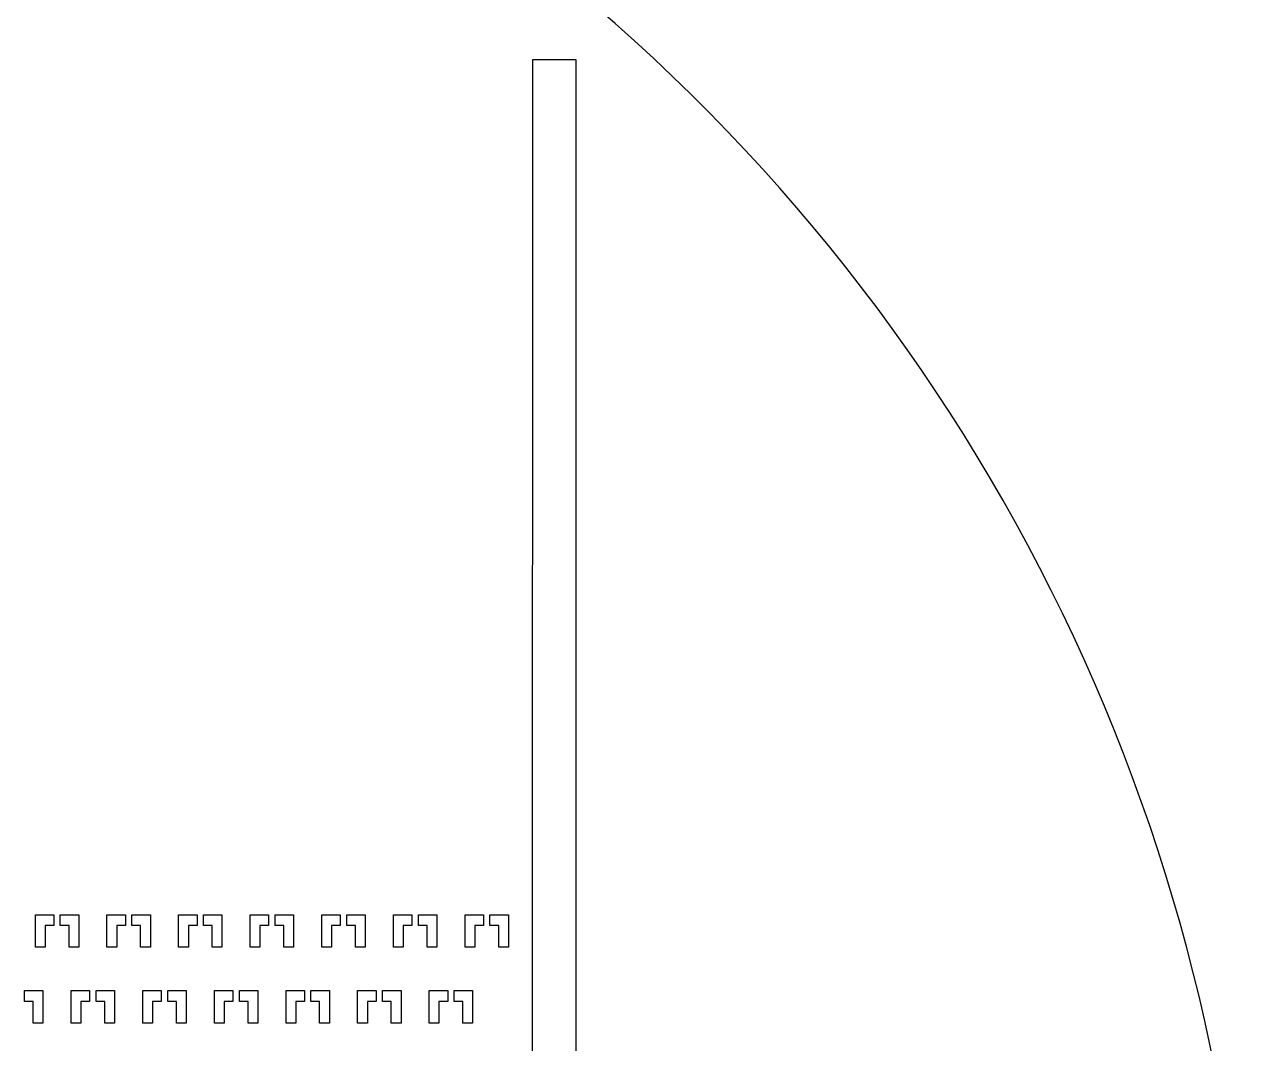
# Model space of a CAD drawing. Header units: millimetres. Extents: x -7034 to 79830, y 8588 to 102980.
# Drawn here: x 36402 to 42051, y 82594 to 87289 of the extents above; entities that cross this region are included whole.
import ezdxf

# ---------------------------------------------------------------- set-up
doc = ezdxf.new("R2010")
doc.units = ezdxf.units.MM
doc.layers.add('Layer-2', color=3, linetype='Continuous')

msp = doc.modelspace()

# ---------------------------------------------------------------- linework, layer by layer
at = {"layer": 'Layer-2'}
for p, q in [((38741.6, 74199.6), (38743.6, 87127.7)), ((38743.6, 87127.7), (38941.6, 87127.7)), ((38941.6, 87127.7), (38941.6, 74199.6)), ((36451.7, 83037.4), (36451.7, 83187.4)), ((36451.7, 83187.4), (36536.7, 83187.4)), ((36536.7, 83187.4), (36536.7, 83137.4)), ((36566.7, 83137.4), (36566.7, 83187.4)), ((36566.7, 83187.4), (36651.7, 83187.4)), ((36651.7, 83187.4), (36651.7, 83037.4)), ((36781.7, 83037.4), (36781.7, 83187.4)), ((36781.7, 83187.4), (36866.7, 83187.4)), ((36866.7, 83187.4), (36866.7, 83137.4)), ((36896.7, 83137.4), (36896.7, 83187.4)), ((36896.7, 83187.4), (36981.7, 83187.4)), ((36981.7, 83187.4), (36981.7, 83037.4)), ((37111.7, 83037.4), (37111.7, 83187.4)), ((37111.7, 83187.4), (37196.7, 83187.4)), ((37196.7, 83187.4), (37196.7, 83137.4)), ((37226.7, 83137.4), (37226.7, 83187.4)), ((37226.7, 83187.4), (37311.7, 83187.4)), ((37311.7, 83187.4), (37311.7, 83037.4)), ((37441.7, 83037.4), (37441.7, 83187.4)), ((37441.7, 83187.4), (37526.7, 83187.4)), ((37526.7, 83187.4), (37526.7, 83137.4)), ((37556.7, 83137.4), (37556.7, 83187.4)), ((37556.7, 83187.4), (37641.7, 83187.4)), ((37641.7, 83187.4), (37641.7, 83037.4)), ((37771.7, 83037.4), (37771.7, 83187.4)), ((37771.7, 83187.4), (37856.7, 83187.4)), ((37856.7, 83187.4), (37856.7, 83137.4)), ((37886.7, 83137.4), (37886.7, 83187.4)), ((37886.7, 83187.4), (37971.7, 83187.4)), ((37971.7, 83187.4), (37971.7, 83037.4)), ((38101.7, 83037.4), (38101.7, 83187.4)), ((38101.7, 83187.4), (38186.7, 83187.4)), ((38186.7, 83187.4), (38186.7, 83137.4)), ((38216.7, 83137.4), (38216.7, 83187.4)), ((38216.7, 83187.4), (38301.7, 83187.4)), ((38301.7, 83187.4), (38301.7, 83037.4)), ((38431.7, 83037.4), (38431.7, 83187.4)), ((38431.7, 83187.4), (38516.7, 83187.4)), ((38516.7, 83187.4), (38516.7, 83137.4)), ((38546.7, 83137.4), (38546.7, 83187.4)), ((38546.7, 83187.4), (38631.7, 83187.4)), ((38631.7, 83187.4), (38631.7, 83037.4)), ((36536.7, 83137.4), (36496.7, 83137.4)), ((36496.7, 83137.4), (36496.7, 83037.4)), ((36606.7, 83137.4), (36566.7, 83137.4)), ((36606.7, 83037.4), (36606.7, 83137.4)), ((36866.7, 83137.4), (36826.7, 83137.4)), ((36826.7, 83137.4), (36826.7, 83037.4)), ((36936.7, 83137.4), (36896.7, 83137.4)), ((36936.7, 83037.4), (36936.7, 83137.4)), ((37196.7, 83137.4), (37156.7, 83137.4)), ((37156.7, 83137.4), (37156.7, 83037.4)), ((37266.7, 83137.4), (37226.7, 83137.4)), ((37266.7, 83037.4), (37266.7, 83137.4)), ((37526.7, 83137.4), (37486.7, 83137.4)), ((37486.7, 83137.4), (37486.7, 83037.4)), ((37596.7, 83137.4), (37556.7, 83137.4)), ((37596.7, 83037.4), (37596.7, 83137.4)), ((37856.7, 83137.4), (37816.7, 83137.4)), ((37816.7, 83137.4), (37816.7, 83037.4)), ((37926.7, 83137.4), (37886.7, 83137.4)), ((37926.7, 83037.4), (37926.7, 83137.4)), ((38186.7, 83137.4), (38146.7, 83137.4)), ((38146.7, 83137.4), (38146.7, 83037.4)), ((38256.7, 83137.4), (38216.7, 83137.4)), ((38256.7, 83037.4), (38256.7, 83137.4)), ((38516.7, 83137.4), (38476.7, 83137.4)), ((38476.7, 83137.4), (38476.7, 83037.4)), ((38586.7, 83137.4), (38546.7, 83137.4)), ((38586.7, 83037.4), (38586.7, 83137.4)), ((36496.7, 83037.4), (36451.7, 83037.4)), ((36651.7, 83037.4), (36606.7, 83037.4)), ((36826.7, 83037.4), (36781.7, 83037.4)), ((36981.7, 83037.4), (36936.7, 83037.4)), ((37156.7, 83037.4), (37111.7, 83037.4)), ((37311.7, 83037.4), (37266.7, 83037.4)), ((37486.7, 83037.4), (37441.7, 83037.4)), ((37641.7, 83037.4), (37596.7, 83037.4)), ((37816.7, 83037.4), (37771.7, 83037.4)), ((37971.7, 83037.4), (37926.7, 83037.4)), ((38146.7, 83037.4), (38101.7, 83037.4)), ((38301.7, 83037.4), (38256.7, 83037.4)), ((38476.7, 83037.4), (38431.7, 83037.4)), ((38631.7, 83037.4), (38586.7, 83037.4)), ((36401.7, 82787.4), (36401.7, 82837.4)), ((36401.7, 82837.4), (36486.7, 82837.4)), ((36486.7, 82837.4), (36486.7, 82687.4)), ((36616.7, 82687.4), (36616.7, 82837.4)), ((36616.7, 82837.4), (36701.7, 82837.4)), ((36701.7, 82837.4), (36701.7, 82787.4)), ((36731.7, 82787.4), (36731.7, 82837.4)), ((36731.7, 82837.4), (36816.7, 82837.4)), ((36816.7, 82837.4), (36816.7, 82687.4)), ((36946.7, 82687.4), (36946.7, 82837.4)), ((36946.7, 82837.4), (37031.7, 82837.4)), ((37031.7, 82837.4), (37031.7, 82787.4)), ((37061.7, 82787.4), (37061.7, 82837.4)), ((37061.7, 82837.4), (37146.7, 82837.4)), ((37146.7, 82837.4), (37146.7, 82687.4)), ((37276.7, 82687.4), (37276.7, 82837.4)), ((37276.7, 82837.4), (37361.7, 82837.4)), ((37361.7, 82837.4), (37361.7, 82787.4)), ((37391.7, 82787.4), (37391.7, 82837.4)), ((37391.7, 82837.4), (37476.7, 82837.4)), ((37476.7, 82837.4), (37476.7, 82687.4)), ((37606.7, 82687.4), (37606.7, 82837.4)), ((37606.7, 82837.4), (37691.7, 82837.4)), ((37691.7, 82837.4), (37691.7, 82787.4)), ((37721.7, 82787.4), (37721.7, 82837.4)), ((37721.7, 82837.4), (37806.7, 82837.4)), ((37806.7, 82837.4), (37806.7, 82687.4)), ((37936.7, 82687.4), (37936.7, 82837.4)), ((37936.7, 82837.4), (38021.7, 82837.4)), ((38021.7, 82837.4), (38021.7, 82787.4)), ((38051.7, 82787.4), (38051.7, 82837.4)), ((38051.7, 82837.4), (38136.7, 82837.4)), ((38136.7, 82837.4), (38136.7, 82687.4)), ((38266.7, 82687.4), (38266.7, 82837.4)), ((38266.7, 82837.4), (38351.7, 82837.4)), ((38351.7, 82837.4), (38351.7, 82787.4)), ((38381.7, 82787.4), (38381.7, 82837.4)), ((38381.7, 82837.4), (38466.7, 82837.4)), ((38466.7, 82837.4), (38466.7, 82687.4)), ((36441.7, 82787.4), (36401.7, 82787.4)), ((36441.7, 82687.4), (36441.7, 82787.4)), ((36701.7, 82787.4), (36661.7, 82787.4)), ((36661.7, 82787.4), (36661.7, 82687.4)), ((36771.7, 82787.4), (36731.7, 82787.4)), ((36771.7, 82687.4), (36771.7, 82787.4)), ((37031.7, 82787.4), (36991.7, 82787.4)), ((36991.7, 82787.4), (36991.7, 82687.4)), ((37101.7, 82787.4), (37061.7, 82787.4)), ((37101.7, 82687.4), (37101.7, 82787.4)), ((37361.7, 82787.4), (37321.7, 82787.4)), ((37321.7, 82787.4), (37321.7, 82687.4)), ((37431.7, 82787.4), (37391.7, 82787.4)), ((37431.7, 82687.4), (37431.7, 82787.4)), ((37691.7, 82787.4), (37651.7, 82787.4)), ((37651.7, 82787.4), (37651.7, 82687.4)), ((37761.7, 82787.4), (37721.7, 82787.4)), ((37761.7, 82687.4), (37761.7, 82787.4)), ((38021.7, 82787.4), (37981.7, 82787.4)), ((37981.7, 82787.4), (37981.7, 82687.4)), ((38091.7, 82787.4), (38051.7, 82787.4)), ((38091.7, 82687.4), (38091.7, 82787.4)), ((38351.7, 82787.4), (38311.7, 82787.4)), ((38311.7, 82787.4), (38311.7, 82687.4)), ((38421.7, 82787.4), (38381.7, 82787.4)), ((38421.7, 82687.4), (38421.7, 82787.4)), ((36486.7, 82687.4), (36441.7, 82687.4)), ((36661.7, 82687.4), (36616.7, 82687.4)), ((36816.7, 82687.4), (36771.7, 82687.4)), ((36991.7, 82687.4), (36946.7, 82687.4)), ((37146.7, 82687.4), (37101.7, 82687.4)), ((37321.7, 82687.4), (37276.7, 82687.4)), ((37476.7, 82687.4), (37431.7, 82687.4)), ((37651.7, 82687.4), (37606.7, 82687.4)), ((37806.7, 82687.4), (37761.7, 82687.4)), ((37981.7, 82687.4), (37936.7, 82687.4)), ((38136.7, 82687.4), (38091.7, 82687.4)), ((38311.7, 82687.4), (38266.7, 82687.4)), ((38466.7, 82687.4), (38421.7, 82687.4))]:
    msp.add_line(p, q, dxfattribs=at)
msp.add_arc((33385.5, 80799.6), 8665.6, 309.87899, 50.12101, dxfattribs=at)

doc.saveas('drawing.dxf')
